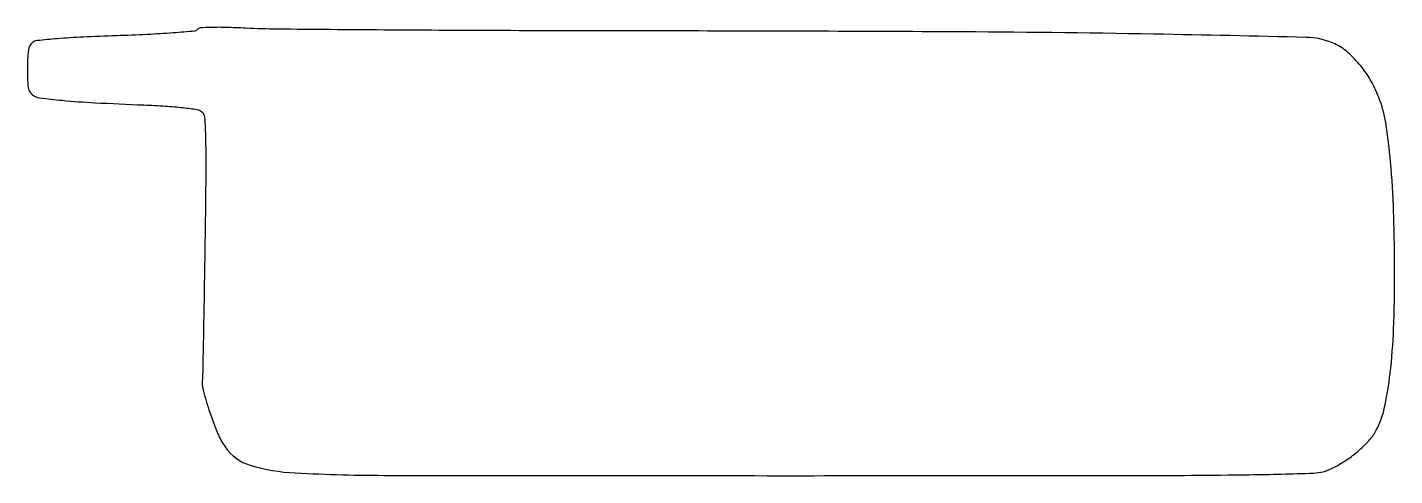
# Model space of a CAD drawing. Extents: x 0 to 359, y 0 to 118.
import ezdxf

# ---------------------------------------------------------------- set-up
doc = ezdxf.new("R2010")
doc.units = 0

msp = doc.modelspace()

# ---------------------------------------------------------------- linework, layer by layer
msp.add_lwpolyline([(44.684164, 117.297984, -0.236882), (44.006942, 116.880879, -0.002434), (38.270694, 116.409598, -0.00704), (31.483857, 115.981283, -0.004176), (23.383084, 115.652267, 0.003952), (14.679296, 115.302669, 0.008161), (7.88392, 114.864639, 0.004927), (2.565531, 114.381753, 0.149173), (1.343289, 113.869941, 0.194602), (0.278134, 111.89052, 0.025616), (-0.004197, 107.032521, 0.02547), (0.210266, 102.172468, 0.198899), (1.25, 100.212336, 0.14019), (3.209627, 99.356294, 0.010061), (9.162606, 98.679705, 0.010315), (17.729199, 98.058225, 0.003236), (30.577263, 97.475566, -0.006519), (36.278806, 97.179477, -0.011652), (40.953622, 96.765961, -0.008945), (44.61909, 96.28891, -0.137205), (45.772603, 95.77376, -0.205813), (46.555351, 94.24085, -0.010287), (46.818075, 88.481213, -0.008741), (46.888624, 79.108612, -0.001356), (46.653589, 60.553971, -0.00033), (46.44303, 47.42737, -0.000527), (46.24384, 36.209604, -0.000094), (46.055452, 26.294134, -0.028927), (45.994165, 25.5, 0.098805), (46.179484, 22.520073, 0.01555), (47.869042, 16.861913, 0.01797), (49.981426, 11.20207, 0.052421), (51.970291, 7.543181, 0.171661), (58.586876, 2.737663, 0.059467), (70.39029, 0.719468, 0.012286), (95.206948, 0.074576, 0.000352), (201.060075, 0, 0.000207), (290.549166, 0.037047, 0.003234), (321.175331, 0.260467, 0.005451), (337.979563, 0.675001, 0.109479), (342.906308, 1.952202, 0.029659), (346.604011, 4.123937, 0.03056), (349.980143, 6.698188, 0.032745), (352.72209, 9.399919, 0.062599), (354.470757, 11.943451, 0.066602), (356.616936, 17.929716, 0.023613), (358.105839, 26.925919, 0.019361), (359.014821, 38.543655, 0.010235), (359.288027, 53, 0.007604), (359.01395, 69.331956, 0.014295), (358.215195, 82.501792, 0.017137), (356.945164, 92.738612, 0.052502), (355.132501, 99.481654, 0.042252), (352.896567, 104.087172, 0.041133), (349.900714, 108.295622, 0.043766), (346.513469, 111.662991, 0.07494), (343.113706, 113.725851, 0.093166), (336.025076, 115.236616, 0.001583), (296.0461, 116.077178, 0.003192), (242.463168, 116.691931, 0.001064), (164.016768, 116.924198, -0.000615), (126.928366, 117.000697, -0.000854), (93.708272, 117.166823, -0.000521), (65.737291, 117.38364, -0.010937), (57.394369, 117.639575, 0.006266), (52.286075, 117.844061, 0.013587), (48.35799, 117.845255, 0.0096), (45.365042, 117.707276, 0.242586)], format="xyb", close=True)

doc.saveas('drawing.dxf')
